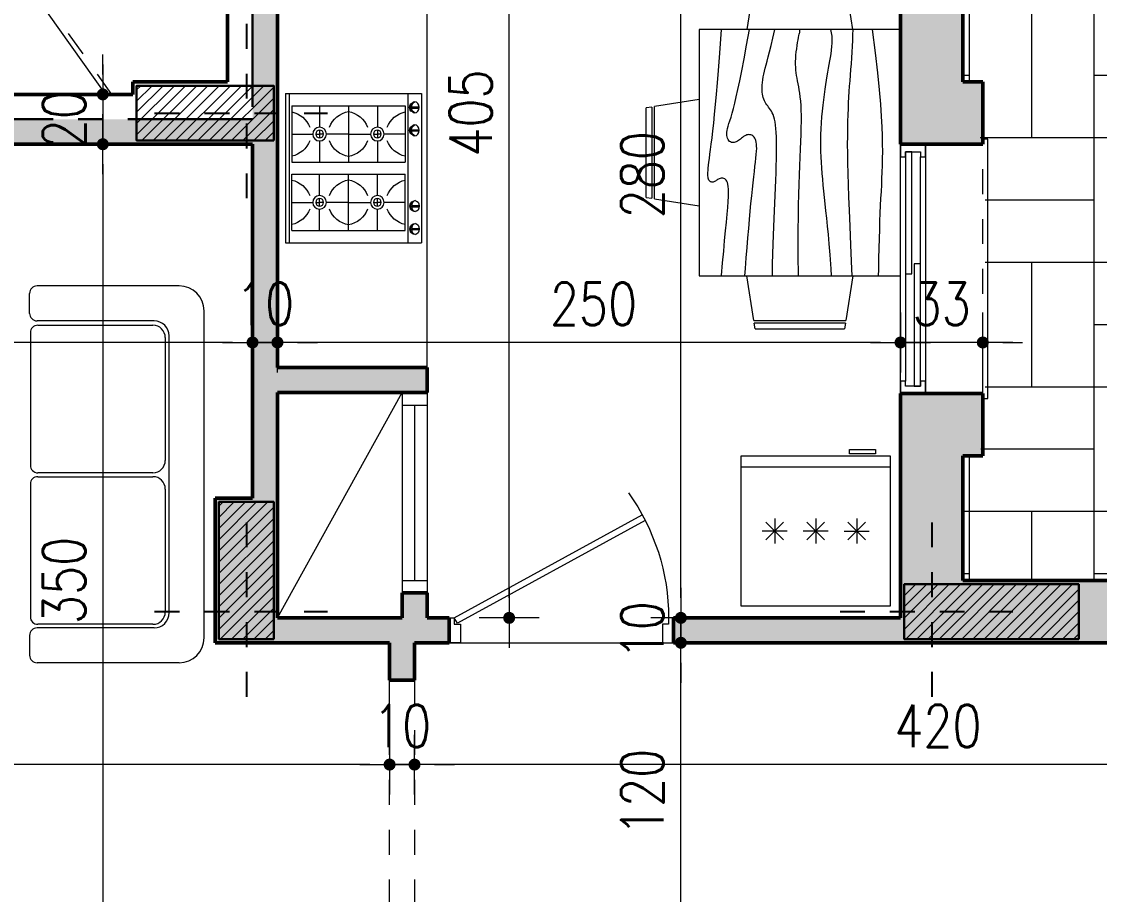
# Model space of a CAD drawing. Header units: millimetres. Extents: x 906 to 2482, y -1210 to -637.
# Drawn here: x 2042.197 to 2046.522, y -1200.536 to -1197.035 of the extents above; entities that cross this region are included whole.
import ezdxf

# ---------------------------------------------------------------- set-up
doc = ezdxf.new("R2010")
doc.units = ezdxf.units.MM
for name, pattern in [('AXES', [2, 1.25, -0.25, 0.25, -0.25]), ('CONTINOUS', [0]), ('DASHDOT2', [0.5, 0.25, -0.125, 0, -0.125]), ('HIDDEN', [0.375, 0.25, -0.125])]:
    doc.linetypes.add(name, pattern=pattern)
doc.layers.get('DEFPOINTS').update_dxf_attribs({"color": 255, "lineweight": 13})
for name, color, linetype, lineweight in [('A-signe', 7, 'Continuous', 9), ('APPUITS', 7, 'Continuous', 18), ('AXE LIMITE', 7, 'AXES', 30), ('DIM.', 4, 'Continuous', 25), ('ESCALIER', 7, 'Continuous', 20), ('interrompu', 7, 'HIDDEN', 15), ('MENUISERIE', 7, 'Continuous', 13), ('MUR 0.5', 7, 'Continuous', 50), ('POTEAUX ARCH', 7, 'Continuous', 30), ('POTEAUX HACHURE', 7, 'Continuous', 15), ('SANITAIRE', 7, 'Continuous', 15)]:
    doc.layers.add(name, color=color, linetype=linetype, lineweight=lineweight)
doc.layers.add('AXE', color=7, linetype='AXES')
doc.layers.add('HATCH', color=7, linetype='Continuous', lineweight=5, true_color=0xbababa)
doc.layers.add('MEUBLE', color=7, linetype='Continuous', lineweight=15, true_color=0x6a4f34)
doc.layers.add('TEINTE 1', color=7, linetype='Continuous', true_color=0x210042)
doc.styles.add('atef', font='romans.shx', dxfattribs={"width": 0.8})
doc.dimstyles.new('COTEXT', dxfattribs={"dimscale": 0, "dimtxt": 0.17, "dimasz": 0.08, "dimexe": 0.015, "dimexo": 0.015, "dimgap": 0.07, "dimtad": 1, "dimdec": 0, "dimlfac": 100, "dimzin": 0, "dimdsep": 46, "dimtxsty": 'atef', "dimblk": 'SIG2', "dimcen": 0.15, "dimse1": 1, "dimse2": 1, "dimclrd": 256, "dimclre": 6, "dimclrt": 2, "dimadec": 0, "dimazin": 0, "dimtfac": 0.5, "dimtdec": 0, "dimtix": 1, "dimtmove": 2, "dimatfit": 1, "dimldrblk": 'SIG2', "dimfxl": 0.18, "dimtolj": 1, "dimtzin": 0, "dimlwd": 18, "dimarcsym": 0})
pattern_1 = [(45, (944.015862, -297.16166), (-0.0224506403, 0.0224506403), [])]
pattern_2 = [(45, (941.265862, -297.16166), (-0.0224506403, 0.0224506403), [])]
pattern_3 = [(45, (941.265858, -295.161655), (-0.0224506403, 0.0224506403), [])]

# ---------------------------------------------------------------- blocks, each defined once
blk = doc.blocks.new('PORTE 0.90')
at = {"layer": 'MENUISERIE'}
for points in [[(-0.7859, 0.3911), (-0.0325, -0.0217), (-0.02, 0), (-0.7742, 0.4132)], [(-0.9, 0), (-0.88, 0), (-0.88, -0.025), (-0.855, -0.025), (-0.855, -0.1), (-0.9, -0.1)], [(0, 0), (-0.02, 0), (-0.02, -0.025), (-0.045, -0.025), (-0.045, -0.1), (0, -0.1)]]:
    blk.add_lwpolyline(points, dxfattribs=at)
blk.add_arc((-0.02, 0), 0.86, 144.3645, 180, dxfattribs=at)
blk = doc.blocks.new('Frigo1')
for p, q in [((0, 0.6), (0, 0)), ((0.6, 0.6), (0, 0.6)), ((0.6, 0), (0.6, 0.6)), ((0.0007, 0.0439), (0.5982, 0.0439)), ((0, 0), (0.6, 0)), ((0.0601, -0.0276), (0.0601, -0.0096)), ((0.0601, -0.0096), (0.1642, -0.0096)), ((0.1642, -0.0276), (0.0601, -0.0276)), ((0.1642, -0.0096), (0.1642, -0.0276))]:
    blk.add_line(p, q)
at = {"color": 0}
for p, q in [((0.1349, 0.25), (0.1349, 0.35)), ((0.2995, 0.25), (0.2995, 0.35)), ((0.4641, 0.25), (0.4641, 0.35)), ((0.1702, 0.2646), (0.0995, 0.3354)), ((0.0995, 0.2646), (0.1702, 0.3354)), ((0.2641, 0.2646), (0.3348, 0.3354)), ((0.3348, 0.2646), (0.2641, 0.3354)), ((0.4287, 0.2646), (0.4994, 0.3354)), ((0.4994, 0.2646), (0.4287, 0.3354)), ((0.1849, 0.3), (0.0849, 0.3)), ((0.2495, 0.3), (0.3495, 0.3)), ((0.4141, 0.3), (0.5141, 0.3))]:
    blk.add_line(p, q, dxfattribs=at)
blk = doc.blocks.new('Sofa2P')
for p, q in [((0.6559, 0), (-0.6559, 0)), ((-0.7559, -0.1), (-0.7559, -0.6699)), ((0.7559, -0.1), (0.7559, -0.6699)), ((0.5559, -0.14), (-0.5559, -0.14)), ((-0.5484, -0.1553), (-0.0561, -0.1553)), ((0.0593, -0.1553), (0.5516, -0.1553)), ((-0.6159, -0.2), (-0.6159, -0.6699)), ((-0.5983, -0.6667), (-0.5983, -0.2053)), ((-0.0061, -0.2053), (-0.0061, -0.6667)), ((-0.0061, -0.2053), (-0.0061, -0.6667)), ((0.0093, -0.6667), (0.0093, -0.2053)), ((0.6016, -0.2053), (0.6016, -0.6667)), ((0.6159, -0.2), (0.6159, -0.6699)), ((-0.6459, -0.6999), (-0.7259, -0.6999)), ((-0.5684, -0.6967), (-0.0361, -0.6967)), ((0.0393, -0.6967), (0.5716, -0.6967)), ((0.6459, -0.6999), (0.7259, -0.6999))]:
    blk.add_line(p, q)
for centre, radius, start, end in [((-0.6559, -0.1), 0.1, 90, 180), ((0.6559, -0.1), 0.1, 0, 90), ((-0.5559, -0.2), 0.06, 90, 180), ((-0.5484, -0.2053), 0.05, 90, 180), ((-0.0561, -0.2053), 0.05, 0, 90), ((-0.0561, -0.2053), 0.05, 0, 90), ((0.0593, -0.2053), 0.05, 90, 180), ((0.5516, -0.2053), 0.05, 0, 90), ((0.5559, -0.2), 0.06, 0, 90), ((-0.7259, -0.6699), 0.03, 180, 270), ((-0.6459, -0.6699), 0.03, 270, 0), ((-0.5684, -0.6667), 0.03, 180, 270), ((-0.0361, -0.6667), 0.03, 270, 0), ((-0.0361, -0.6667), 0.03, 270, 0), ((0.0393, -0.6667), 0.03, 180, 270), ((0.5716, -0.6667), 0.03, 270, 0), ((0.6459, -0.6699), 0.03, 180, 270), ((0.7259, -0.6699), 0.03, 270, 0)]:
    blk.add_arc(centre, radius, start, end)
blk = doc.blocks.new('KITCHEN  AID 30')
for p, q in [((-150, 0), (150, 0)), ((-150, 0), (-150, -272.5)), ((150, 0), (150, -272.5)), ((-150, -7.5), (150, -7.5)), ((-125, -12.5), (-125, -240)), ((-125, -12.5), (-12, -12.5)), ((-68.5, -12.5), (-68.5, -54.5)), ((-12, -12.5), (-12, -240)), ((12, -12.5), (12, -240)), ((125, -12.5), (12, -12.5)), ((68.5, -12.5), (68.5, -54.5)), ((125, -12.5), (125, -240)), ((-68.5, -60.4), (-68.5, -68.3)), ((68.5, -60.4), (68.5, -68.3)), ((-125, -68.3), (-82.2, -68.3)), ((-76.3, -68.3), (-60.7, -68.3)), ((-68.5, -76.1), (-68.5, -68.3)), ((-68.5, -126.5), (-68.5, -82)), ((-54.8, -68.3), (-12, -68.3)), ((54.8, -68.3), (12, -68.3)), ((76.3, -68.3), (60.7, -68.3)), ((68.5, -76.1), (68.5, -68.3)), ((68.5, -126.5), (68.5, -82)), ((125, -68.3), (82.2, -68.3)), ((-125, -126.2), (-12, -126.2)), ((-68.5, -126), (-68.5, -170.5)), ((125, -126.2), (12, -126.2)), ((68.5, -126), (68.5, -170.5)), ((-125, -184.2), (-82.2, -184.2)), ((-76.3, -184.2), (-60.7, -184.2)), ((-68.5, -176.4), (-68.5, -184.2)), ((-68.5, -192.1), (-68.5, -184.2)), ((-54.8, -184.2), (-12, -184.2)), ((54.8, -184.2), (12, -184.2)), ((76.3, -184.2), (60.7, -184.2)), ((68.5, -176.4), (68.5, -184.2)), ((68.5, -192.1), (68.5, -184.2)), ((125, -184.2), (82.2, -184.2)), ((-68.5, -240), (-68.5, -198)), ((68.5, -240), (68.5, -198)), ((-150, -245), (150, -245)), ((-125, -240), (-12, -240)), ((-123.2, -252.5), (-123.2, -268.1)), ((-120.7, -255.2), (-123.2, -255.2)), ((-120.7, -252.5), (-120.7, -268.1)), ((-77.2, -252.5), (-77.2, -268.1)), ((-74.7, -255.2), (-77.2, -255.2)), ((-74.7, -252.5), (-74.7, -268.1)), ((125, -240), (12, -240)), ((74.7, -252.7), (74.7, -268.2)), ((74.7, -255.4), (77.2, -255.4)), ((77.2, -252.7), (77.2, -268.2)), ((120.7, -252.7), (120.7, -268.2)), ((120.7, -255.4), (123.2, -255.4)), ((123.2, -252.7), (123.2, -268.2)), ((-150, -272.5), (150, -272.5))]:
    blk.add_line(p, q)
for centre, radius in [((-68.5, -68.3), 13.7), ((-68.5, -68.3), 7.82), ((68.5, -68.3), 13.7), ((68.5, -68.3), 7.82), ((-68.5, -184.2), 13.7), ((68.5, -184.2), 13.7), ((-68.5, -184.2), 7.82), ((68.5, -184.2), 7.82)]:
    blk.add_circle(centre, radius)
for centre, start, end in [((-63.7, -1.3), 192.7674, 248.8188), ((-73.3, -1.3), 291.1812, 347.2326), ((73.3, -1.3), 192.7674, 248.8188), ((63.7, -1.3), 291.1812, 347.2326), ((-63.7, -135.2), 111.1812, 170.1161), ((-73.3, -135.2), 9.8839, 68.8188), ((73.3, -135.2), 111.1812, 170.1161), ((63.7, -135.2), 9.8839, 68.8188), ((-63.7, -117.3), 189.8839, 248.8188), ((-73.3, -117.3), 291.1812, 350.1161), ((73.3, -117.3), 189.8839, 248.8188), ((63.7, -117.3), 291.1812, 350.1161), ((-63.7, -251.2), 111.1812, 167.2326), ((-73.3, -251.2), 12.7674, 68.8188), ((73.3, -251.2), 111.1812, 167.2326), ((63.7, -251.2), 12.7674, 68.8188)]:
    blk.add_arc(centre, 50.7, start, end)
for centre in [(-122, -259.4), (-76, -259.4)]:
    blk.add_ellipse(centre, major_axis=(-11.1, 0), ratio=0.7838)
for centre, major_axis, ratio, start_param, end_param in [((-122, -261.2), (-11.1, 0), 0.7838, 3.244352, 6.180426), ((-122, -254.5), (-8.35, 0), 0.700025, 3.302477, 6.122301), ((-76, -261.2), (-11.1, 0), 0.7838, 3.244352, 6.180426), ((-76, -254.5), (-8.35, 0), 0.700025, 3.302477, 6.122301)]:
    blk.add_ellipse(centre, major_axis=major_axis, ratio=ratio, start_param=start_param, end_param=end_param)
at = {"extrusion": (0, 0, -1)}
for centre in [(76, -259.6), (122, -259.6)]:
    blk.add_ellipse(centre, major_axis=(11.1, 0), ratio=0.7838, dxfattribs=at)
for centre, major_axis, ratio, start_param, end_param in [((76, -261.4), (11.1, 0), 0.7838, 3.244352, 6.180426), ((76, -254.7), (8.35, 0), 0.700025, 3.302477, 6.122301), ((122, -261.4), (11.1, 0), 0.7838, 3.244352, 6.180426), ((122, -254.7), (8.35, 0), 0.700025, 3.302477, 6.122301)]:
    blk.add_ellipse(centre, major_axis=major_axis, ratio=ratio, start_param=start_param, end_param=end_param, dxfattribs=at)
blk = doc.blocks.new('SIG2')
at = {"layer": 'A-signe'}
for p, q in [((0, 1.5), (0, 0.5)), ((-1.5, 0), (-0.5, 0)), ((-0.5, 0), (0.5, 0)), ((0, 0.5), (0, -0.5)), ((0.5, 0), (1.5, 0)), ((0, -0.5), (0, -1.5))]:
    blk.add_line(p, q, dxfattribs=at)
at = {"layer": 'A-signe', "const_width": 0.3}
blk.add_lwpolyline([(-0.15, 0, 1), (0.15, 0, 1)], format="xyb", close=True, dxfattribs=at)
blk = doc.blocks.new('*D1888')
at = {"layer": 'DEFPOINTS', "color": 0, "transparency": 16777216}
for p in [(2044.8422, -1199.527), (2045.0288, -1199.527), (2045.527, -1200.727)]:
    blk.add_point(p, dxfattribs=at)
at = {"layer": 'DIM.', "lineweight": 18, "transparency": 16777216}
blk.add_line((2044.8422, -1200.647), (2044.8422, -1199.607), dxfattribs=at)
at = {"layer": 'DIM.', "lineweight": 18, "transparency": 16777216, "xscale": 0.08, "yscale": 0.08, "zscale": 0.08}
for p, rotation in [((2044.8422, -1199.527), 90), ((2044.8422, -1200.727), 270)]:
    blk.add_blockref('SIG2', p, dxfattribs=dict(at, rotation=rotation))
at = {"layer": 'DIM.', "color": 2, "transparency": 16777216, "insert": (2044.6872, -1200.127), "char_height": 0.17, "attachment_point": 5, "rotation": 90, "style": 'atef'}
blk.add_mtext('\\A1;120', dxfattribs=at)
blk = doc.blocks.new('*D1889')
at = {"layer": 'DEFPOINTS', "color": 0, "transparency": 16777216}
for p in [(2044.8422, -1199.427), (2044.9978, -1199.427), (2045.0288, -1199.527)]:
    blk.add_point(p, dxfattribs=at)
at = {"layer": 'DIM.', "lineweight": 18, "transparency": 16777216}
for p, q in [((2044.8422, -1199.347), (2044.8422, -1199.267)), ((2044.8422, -1199.527), (2044.8422, -1199.427)), ((2044.8422, -1199.607), (2044.8422, -1199.687))]:
    blk.add_line(p, q, dxfattribs=at)
at = {"layer": 'DIM.', "lineweight": 18, "transparency": 16777216, "xscale": 0.08, "yscale": 0.08, "zscale": 0.08}
for p, rotation in [((2044.8422, -1199.427), 270), ((2044.8422, -1199.527), 90)]:
    blk.add_blockref('SIG2', p, dxfattribs=dict(at, rotation=rotation))
at = {"layer": 'DIM.', "color": 2, "transparency": 16777216, "insert": (2044.6872, -1199.477), "char_height": 0.17, "attachment_point": 5, "rotation": 90, "style": 'atef'}
blk.add_mtext('\\A1;10', dxfattribs=at)
blk = doc.blocks.new('*D1890')
at = {"layer": 'DEFPOINTS', "color": 0, "transparency": 16777216}
for p in [(2044.8422, -1196.627), (2044.8422, -1196.627), (2044.9978, -1199.427)]:
    blk.add_point(p, dxfattribs=at)
at = {"layer": 'DIM.', "lineweight": 18, "transparency": 16777216}
blk.add_line((2044.8422, -1199.347), (2044.8422, -1196.707), dxfattribs=at)
at = {"layer": 'DIM.', "lineweight": 18, "transparency": 16777216, "xscale": 0.08, "yscale": 0.08, "zscale": 0.08}
for p, rotation in [((2044.8422, -1196.627), 90), ((2044.8422, -1199.427), 270)]:
    blk.add_blockref('SIG2', p, dxfattribs=dict(at, rotation=rotation))
at = {"layer": 'DIM.', "color": 2, "transparency": 16777216, "insert": (2044.6872, -1197.6491), "char_height": 0.17, "attachment_point": 5, "rotation": 90, "style": 'atef'}
blk.add_mtext('\\A1;280', dxfattribs=at)
blk = doc.blocks.new('*D1891')
at = {"layer": 'DEFPOINTS', "color": 0, "transparency": 16777216}
for p in [(2045.7236, -1198.3223), (2045.7236, -1198.3223), (2046.0536, -1198.3223)]:
    blk.add_point(p, dxfattribs=at)
at = {"layer": 'DIM.', "lineweight": 18, "transparency": 16777216}
for p, q in [((2045.6436, -1198.3223), (2045.5636, -1198.3223)), ((2046.0536, -1198.3223), (2045.7236, -1198.3223)), ((2046.1336, -1198.3223), (2046.2136, -1198.3223))]:
    blk.add_line(p, q, dxfattribs=at)
at = {"layer": 'DIM.', "lineweight": 18, "transparency": 16777216, "xscale": 0.08, "yscale": 0.08, "zscale": 0.08}
blk.add_blockref('SIG2', (2045.7236, -1198.3223), dxfattribs=at)
at = {"layer": 'DIM.', "lineweight": 18, "transparency": 16777216, "xscale": 0.08, "yscale": 0.08, "zscale": 0.08, "rotation": 180}
blk.add_blockref('SIG2', (2046.0536, -1198.3223), dxfattribs=at)
at = {"layer": 'DIM.', "color": 2, "transparency": 16777216, "insert": (2045.8886, -1198.1673), "char_height": 0.17, "attachment_point": 5, "style": 'atef'}
blk.add_mtext('\\A1;33', dxfattribs=at)
blk = doc.blocks.new('*D1892')
at = {"layer": 'DEFPOINTS', "color": 0, "transparency": 16777216}
for p in [(2043.2236, -1198.3223), (2045.7236, -1198.3223), (2043.2236, -1198.4232)]:
    blk.add_point(p, dxfattribs=at)
at = {"layer": 'DIM.', "lineweight": 18, "transparency": 16777216}
blk.add_line((2045.6436, -1198.3223), (2043.3036, -1198.3223), dxfattribs=at)
at = {"layer": 'DIM.', "lineweight": 18, "transparency": 16777216, "xscale": 0.08, "yscale": 0.08, "zscale": 0.08, "rotation": 180}
blk.add_blockref('SIG2', (2043.2236, -1198.3223), dxfattribs=at)
at = {"layer": 'DIM.', "lineweight": 18, "transparency": 16777216, "xscale": 0.08, "yscale": 0.08, "zscale": 0.08}
blk.add_blockref('SIG2', (2045.7236, -1198.3223), dxfattribs=at)
at = {"layer": 'DIM.', "color": 2, "transparency": 16777216, "insert": (2044.4915, -1198.1673), "char_height": 0.17, "attachment_point": 5, "style": 'atef'}
blk.add_mtext('\\A1;250', dxfattribs=at)
blk = doc.blocks.new('*D1893')
at = {"layer": 'DEFPOINTS', "color": 0, "transparency": 16777216}
for p in [(2043.1236, -1197.8336), (2043.1236, -1198.3223), (2043.2236, -1198.4232)]:
    blk.add_point(p, dxfattribs=at)
at = {"layer": 'DIM.', "lineweight": 18, "transparency": 16777216}
for p, q in [((2043.0436, -1198.3223), (2042.9636, -1198.3223)), ((2043.2236, -1198.3223), (2043.1236, -1198.3223)), ((2043.3036, -1198.3223), (2043.3836, -1198.3223))]:
    blk.add_line(p, q, dxfattribs=at)
at = {"layer": 'DIM.', "lineweight": 18, "transparency": 16777216, "xscale": 0.08, "yscale": 0.08, "zscale": 0.08}
blk.add_blockref('SIG2', (2043.1236, -1198.3223), dxfattribs=at)
at = {"layer": 'DIM.', "lineweight": 18, "transparency": 16777216, "xscale": 0.08, "yscale": 0.08, "zscale": 0.08, "rotation": 180}
blk.add_blockref('SIG2', (2043.2236, -1198.3223), dxfattribs=at)
at = {"layer": 'DIM.', "color": 2, "transparency": 16777216, "insert": (2043.1736, -1198.1673), "char_height": 0.17, "attachment_point": 5, "style": 'atef'}
blk.add_mtext('\\A1;10', dxfattribs=at)
blk = doc.blocks.new('*D1894')
at = {"layer": 'DEFPOINTS', "color": 0, "transparency": 16777216}
for p in [(2043.1236, -1197.8336), (2038.6736, -1198.3223), (2038.6736, -1198.8762)]:
    blk.add_point(p, dxfattribs=at)
at = {"layer": 'DIM.', "lineweight": 18, "transparency": 16777216}
blk.add_line((2043.0436, -1198.3223), (2038.7536, -1198.3223), dxfattribs=at)
at = {"layer": 'DIM.', "lineweight": 18, "transparency": 16777216, "xscale": 0.08, "yscale": 0.08, "zscale": 0.08, "rotation": 180}
blk.add_blockref('SIG2', (2038.6736, -1198.3223), dxfattribs=at)
at = {"layer": 'DIM.', "lineweight": 18, "transparency": 16777216, "xscale": 0.08, "yscale": 0.08, "zscale": 0.08}
blk.add_blockref('SIG2', (2043.1236, -1198.3223), dxfattribs=at)
at = {"layer": 'DIM.', "color": 2, "transparency": 16777216, "insert": (2040.8986, -1198.1673), "char_height": 0.17, "attachment_point": 5, "style": 'atef'}
blk.add_mtext('\\A1;445', dxfattribs=at)
blk = doc.blocks.new('*D1895')
at = {"layer": 'DEFPOINTS', "color": 0, "transparency": 16777216}
for p in [(2042.5955, -1197.327), (2042.5228, -1197.527), (2042.5955, -1197.527)]:
    blk.add_point(p, dxfattribs=at)
at = {"layer": 'DIM.', "lineweight": 18, "transparency": 16777216}
for p, q in [((2042.5228, -1197.247), (2042.5228, -1197.167)), ((2042.5228, -1197.327), (2042.5228, -1197.527)), ((2042.5228, -1197.607), (2042.5228, -1197.687))]:
    blk.add_line(p, q, dxfattribs=at)
at = {"layer": 'DIM.', "lineweight": 18, "transparency": 16777216, "xscale": 0.08, "yscale": 0.08, "zscale": 0.08}
for p, rotation in [((2042.5228, -1197.327), 270), ((2042.5228, -1197.527), 90)]:
    blk.add_blockref('SIG2', p, dxfattribs=dict(at, rotation=rotation))
at = {"layer": 'DIM.', "color": 2, "transparency": 16777216, "insert": (2042.3678, -1197.427), "char_height": 0.17, "attachment_point": 5, "rotation": 90, "style": 'atef'}
blk.add_mtext('\\A1;20', dxfattribs=at)
blk = doc.blocks.new('*D1896')
at = {"layer": 'DEFPOINTS', "color": 0, "transparency": 16777216}
for p in [(2042.5955, -1197.527), (2042.5228, -1201.027), (2043.3001, -1201.027)]:
    blk.add_point(p, dxfattribs=at)
at = {"layer": 'DIM.', "lineweight": 18, "transparency": 16777216}
blk.add_line((2042.5228, -1197.607), (2042.5228, -1200.947), dxfattribs=at)
at = {"layer": 'DIM.', "lineweight": 18, "transparency": 16777216, "xscale": 0.08, "yscale": 0.08, "zscale": 0.08}
for p, rotation in [((2042.5228, -1197.527), 90), ((2042.5228, -1201.027), 270)]:
    blk.add_blockref('SIG2', p, dxfattribs=dict(at, rotation=rotation))
at = {"layer": 'DIM.', "color": 2, "transparency": 16777216, "insert": (2042.3678, -1199.277), "char_height": 0.17, "attachment_point": 5, "rotation": 90, "style": 'atef'}
blk.add_mtext('\\A1;350', dxfattribs=at)
blk = doc.blocks.new('*D1907')
at = {"layer": 'DEFPOINTS', "color": 0, "transparency": 16777216}
for p in [(2043.8238, -1195.377), (2044.1533, -1195.377), (2043.8238, -1199.427)]:
    blk.add_point(p, dxfattribs=at)
at = {"layer": 'DIM.', "lineweight": 18, "transparency": 16777216}
blk.add_line((2044.1533, -1199.347), (2044.1533, -1195.457), dxfattribs=at)
at = {"layer": 'DIM.', "lineweight": 18, "transparency": 16777216, "xscale": 0.08, "yscale": 0.08, "zscale": 0.08}
for p, rotation in [((2044.1533, -1195.377), 90), ((2044.1533, -1199.427), 270)]:
    blk.add_blockref('SIG2', p, dxfattribs=dict(at, rotation=rotation))
at = {"layer": 'DIM.', "color": 2, "transparency": 16777216, "insert": (2043.9983, -1197.402), "char_height": 0.17, "attachment_point": 5, "rotation": 90, "style": 'atef'}
blk.add_mtext('\\A1;405', dxfattribs=at)
blk = doc.blocks.new('*D1918')
at = {"layer": 'DEFPOINTS', "color": 0, "transparency": 16777216}
for p in [(2043.7736, -1199.527), (2047.9736, -1199.527), (2043.7736, -1200.0156)]:
    blk.add_point(p, dxfattribs=at)
at = {"layer": 'DIM.', "lineweight": 18, "transparency": 16777216}
blk.add_line((2047.8936, -1200.0156), (2043.8536, -1200.0156), dxfattribs=at)
at = {"layer": 'DIM.', "lineweight": 18, "transparency": 16777216, "xscale": 0.08, "yscale": 0.08, "zscale": 0.08, "rotation": 180}
blk.add_blockref('SIG2', (2043.7736, -1200.0156), dxfattribs=at)
at = {"layer": 'DIM.', "lineweight": 18, "transparency": 16777216, "xscale": 0.08, "yscale": 0.08, "zscale": 0.08}
blk.add_blockref('SIG2', (2047.9736, -1200.0156), dxfattribs=at)
at = {"layer": 'DIM.', "color": 2, "transparency": 16777216, "insert": (2045.8736, -1199.8606), "char_height": 0.17, "attachment_point": 5, "style": 'atef'}
blk.add_mtext('\\A1;420', dxfattribs=at)
blk = doc.blocks.new('*D1919')
at = {"layer": 'DEFPOINTS', "color": 0, "transparency": 16777216}
for p in [(2043.6736, -1199.527), (2043.7736, -1199.527), (2043.6736, -1200.0156)]:
    blk.add_point(p, dxfattribs=at)
at = {"layer": 'DIM.', "lineweight": 18, "transparency": 16777216}
for p, q in [((2043.5936, -1200.0156), (2043.5136, -1200.0156)), ((2043.7736, -1200.0156), (2043.6736, -1200.0156)), ((2043.8536, -1200.0156), (2043.9336, -1200.0156))]:
    blk.add_line(p, q, dxfattribs=at)
at = {"layer": 'DIM.', "lineweight": 18, "transparency": 16777216, "xscale": 0.08, "yscale": 0.08, "zscale": 0.08}
blk.add_blockref('SIG2', (2043.6736, -1200.0156), dxfattribs=at)
at = {"layer": 'DIM.', "lineweight": 18, "transparency": 16777216, "xscale": 0.08, "yscale": 0.08, "zscale": 0.08, "rotation": 180}
blk.add_blockref('SIG2', (2043.7736, -1200.0156), dxfattribs=at)
at = {"layer": 'DIM.', "color": 2, "transparency": 16777216, "insert": (2043.7236, -1199.8606), "char_height": 0.17, "attachment_point": 5, "style": 'atef'}
blk.add_mtext('\\A1;10', dxfattribs=at)
blk = doc.blocks.new('*D1920')
at = {"layer": 'DEFPOINTS', "color": 0, "transparency": 16777216}
for p in [(2038.6736, -1199.3902), (2043.6736, -1199.527), (2038.6736, -1200.0156)]:
    blk.add_point(p, dxfattribs=at)
at = {"layer": 'DIM.', "lineweight": 18, "transparency": 16777216}
blk.add_line((2043.5936, -1200.0156), (2038.7536, -1200.0156), dxfattribs=at)
at = {"layer": 'DIM.', "lineweight": 18, "transparency": 16777216, "xscale": 0.08, "yscale": 0.08, "zscale": 0.08, "rotation": 180}
blk.add_blockref('SIG2', (2038.6736, -1200.0156), dxfattribs=at)
at = {"layer": 'DIM.', "lineweight": 18, "transparency": 16777216, "xscale": 0.08, "yscale": 0.08, "zscale": 0.08}
blk.add_blockref('SIG2', (2043.6736, -1200.0156), dxfattribs=at)
at = {"layer": 'DIM.', "color": 2, "transparency": 16777216, "insert": (2041.1736, -1199.8606), "char_height": 0.17, "attachment_point": 5, "style": 'atef'}
blk.add_mtext('\\A1;500', dxfattribs=at)

msp = doc.modelspace()

# ---------------------------------------------------------------- hatches: boundary and pattern name
at = {"layer": 'HATCH'}
h = msp.add_hatch(dxfattribs=at)
h.set_pattern_fill('164', pattern_type=2)
h.set_pattern_definition([(0, (0, 0), (0.5, 0.5), []), (0, (0, 0.25), (0.5, 0.5), [0.5, -0.5]), (90, (0, 0), (-0.5, 0.5), []), (90, (0.25, 0.5), (-0.5, 0.5), [0.5, -0.5])])
edge = h.paths.add_edge_path()
edge.add_line((2049.8736, -1195.377), (2045.9736, -1195.377))
edge.add_line((2045.9736, -1195.377), (2045.9736, -1195.4071))
edge.add_line((2045.9736, -1195.4071), (2045.9936, -1195.4071))
edge.add_line((2045.9936, -1195.4071), (2045.9936, -1196.397))
edge.add_line((2045.9936, -1196.397), (2045.9852, -1196.7679))
edge.add_ellipse((2045.9736, -1196.8512), major_axis=(0, 0.1), ratio=0.218235, start_angle=180.0436, end_angle=353.598, ccw=False)
edge.add_line((2045.9736, -1196.964), (2045.9736, -1197.277))
edge.add_line((2045.9736, -1197.277), (2046.0436, -1197.277))
edge.add_line((2046.0436, -1197.277), (2046.0436, -1197.507))
edge.add_line((2046.0436, -1197.507), (2046.0636, -1197.507))
edge.add_line((2046.0636, -1197.507), (2046.0636, -1198.547))
edge.add_line((2046.0636, -1198.547), (2046.0436, -1198.7771))
edge.add_line((2046.0436, -1198.7771), (2045.9736, -1198.7771))
edge.add_line((2045.9736, -1198.7771), (2045.9736, -1199.277))
edge.add_line((2045.9736, -1199.277), (2049.0458, -1199.277))
edge.add_line((2049.0458, -1199.277), (2049.0458, -1199.2541))
edge.add_line((2049.0458, -1199.2541), (2049.6036, -1199.2541))
edge.add_line((2049.6036, -1199.2541), (2049.6036, -1199.277))
edge.add_line((2049.6036, -1199.277), (2049.8536, -1199.277))
edge.add_line((2049.8536, -1199.277), (2049.8536, -1199.044))
edge.add_line((2049.8536, -1199.044), (2049.8736, -1195.377))
at = {"layer": 'POTEAUX HACHURE'}
h = msp.add_hatch(dxfattribs=at)
h.set_pattern_fill('ANSI31', color=256, scale=0.01)
h.set_pattern_definition(pattern_3)
h.paths.add_polyline_path([(2043.2086, -1197.512), (2042.6585, -1197.512), (2042.6585, -1197.2921), (2043.2086, -1197.2921)])
h = msp.add_hatch(dxfattribs=at)
h.set_pattern_fill('ANSI31', color=256, scale=0.01)
h.set_pattern_definition(pattern_3)
h.paths.add_polyline_path([(2043.2086, -1197.512), (2042.6585, -1197.512), (2042.6585, -1197.2921), (2043.2086, -1197.2921)])
h = msp.add_hatch(dxfattribs=at)
h.set_pattern_fill('ANSI31', color=256, scale=0.01)
h.set_pattern_definition(pattern_2)
h.paths.add_polyline_path([(2043.2086, -1199.512), (2042.9885, -1199.512), (2042.9885, -1198.9621), (2043.2086, -1198.9621)])
h = msp.add_hatch(dxfattribs=at)
h.set_pattern_fill('ANSI31', color=256, scale=0.01)
h.set_pattern_definition(pattern_2)
h.paths.add_polyline_path([(2043.2086, -1199.512), (2042.9885, -1199.512), (2042.9885, -1198.9621), (2043.2086, -1198.9621)])
h = msp.add_hatch(dxfattribs=at)
h.set_pattern_fill('ANSI31', color=256, scale=0.01)
h.set_pattern_definition(pattern_1)
h.paths.add_polyline_path([(2046.4386, -1199.512), (2045.7385, -1199.512), (2045.7385, -1199.2921), (2046.4386, -1199.2921)])
h = msp.add_hatch(dxfattribs=at)
h.set_pattern_fill('ANSI31', color=256, scale=0.01)
h.set_pattern_definition(pattern_1)
h.paths.add_polyline_path([(2046.4386, -1199.512), (2045.7385, -1199.512), (2045.7385, -1199.2921), (2046.4386, -1199.2921)])
at = {"layer": 'TEINTE 1', "linetype": 'CONTINOUS'}
h = msp.add_hatch(color=256, dxfattribs=at)
h.dxf.hatch_style = 1
h.paths.add_polyline_path([(2043.2236, -1198.5232), (2043.8238, -1198.5232), (2043.8238, -1198.4232), (2043.2236, -1198.4232), (2043.2236, -1195.377), (2044.7236, -1195.377), (2044.7236, -1195.477), (2044.9736, -1195.477), (2044.9736, -1195.377), (2045.5435, -1195.377), (2045.5435, -1195.427), (2045.9736, -1195.427), (2045.9736, -1195.277), (2043.1236, -1195.277), (2043.1236, -1197.427), (2039.6611, -1197.427), (2038.5736, -1198.2696), (2038.5736, -1199.6703), (2038.6736, -1199.6703), (2038.6736, -1198.727), (2038.7236, -1198.727), (2038.7236, -1198.2799), (2039.6953, -1197.527), (2043.1236, -1197.527), (2043.1236, -1198.947), (2042.9736, -1198.947), (2042.9736, -1199.527), (2043.6736, -1199.527), (2043.6736, -1199.677), (2043.7736, -1199.677), (2043.7736, -1199.527), (2043.9131, -1199.527), (2043.9131, -1199.427), (2043.8238, -1199.427), (2043.8238, -1199.327), (2043.7238, -1199.327), (2043.7238, -1199.427), (2043.2236, -1199.427)])
h = msp.add_hatch(color=256, dxfattribs=at)
h.dxf.hatch_style = 1
h.paths.add_polyline_path([(2045.9736, -1196.377), (2044.9736, -1196.377), (2044.9736, -1196.277), (2044.7236, -1196.277), (2044.7236, -1196.627), (2045.7236, -1196.627), (2045.7236, -1197.527), (2046.0536, -1197.527), (2046.0536, -1197.277), (2045.9736, -1197.277)])
h = msp.add_hatch(color=256, dxfattribs=at)
h.dxf.hatch_style = 1
h.paths.add_polyline_path([(2049.0736, -1199.277), (2045.9736, -1199.277), (2045.9736, -1198.7771), (2046.0536, -1198.7771), (2046.0536, -1198.5271), (2045.7236, -1198.5271), (2045.7236, -1199.427), (2044.8131, -1199.427), (2044.8131, -1199.527), (2047.9736, -1199.527), (2047.9736, -1199.8779), (2048.0736, -1199.8779), (2048.0736, -1199.527), (2049.0736, -1199.527)])

# ---------------------------------------------------------------- linework, layer by layer
at = {"layer": 'APPUITS'}
msp.add_lwpolyline([(2046.0536, -1198.547), (2046.0736, -1198.547), (2046.0736, -1197.507), (2046.0536, -1197.507)], dxfattribs=at)
at = {"layer": 'AXE', "linetype": 'DASHDOT2', "ltscale": 0.1}
for p, q in [((2043.0988, -1197.044), (2043.0988, -1197.747)), ((2043.0988, -1197.044), (2043.0988, -1197.747)), ((2042.7309, -1197.4021), (2043.4241, -1197.4021)), ((2042.7309, -1197.4021), (2043.4241, -1197.4021)), ((2043.0988, -1199.044), (2043.0988, -1199.747)), ((2043.0988, -1199.044), (2043.0988, -1199.747)), ((2045.8486, -1199.044), (2045.8486, -1199.747)), ((2045.8486, -1199.044), (2045.8486, -1199.747)), ((2042.7309, -1199.402), (2043.4241, -1199.402)), ((2042.7309, -1199.402), (2043.4241, -1199.402)), ((2045.4808, -1199.402), (2046.174, -1199.402)), ((2045.4808, -1199.402), (2046.174, -1199.402))]:
    msp.add_line(p, q, dxfattribs=at)
at = {"layer": 'AXE LIMITE', "ltscale": 0.4}
msp.add_lwpolyline([(2049.9736, -1195.277), (2043.1236, -1195.277), (2043.1236, -1197.427), (2039.6611, -1197.427), (2038.5736, -1198.2696), (2038.5736, -1201.7177), (2038.7487, -1201.7177), (2038.7487, -1202.997)], dxfattribs=at)
at = {"layer": 'ESCALIER'}
msp.add_line((2042.5351, -1197.327), (2042.236, -1196.9066), dxfattribs=at)
at = {"layer": 'interrompu', "ltscale": 0.2}
for p, q in [((2042.5597, -1197.327), (2042.2605, -1196.9066)), ((2046.0536, -1198.5271), (2046.0536, -1197.527)), ((2043.6736, -1200.577), (2043.6736, -1199.677)), ((2043.7736, -1199.677), (2043.7736, -1200.577))]:
    msp.add_line(p, q, dxfattribs=at)
at = {"layer": 'MENUISERIE'}
for p, q in [((2045.7236, -1198.527), (2045.7236, -1197.527)), ((2045.8236, -1197.527), (2045.8236, -1198.527)), ((2045.7436, -1197.577), (2045.7436, -1198.477)), ((2045.8036, -1198.477), (2045.8036, -1197.577)), ((2043.2236, -1199.427), (2043.7238, -1198.5232)), ((2043.2236, -1199.427), (2043.7238, -1198.5232)), ((2043.7238, -1198.5232), (2043.7238, -1199.327)), ((2043.7238, -1198.5232), (2043.7238, -1199.327)), ((2043.8238, -1198.5232), (2043.8238, -1199.327)), ((2043.8238, -1198.5232), (2043.8238, -1199.327)), ((2043.7238, -1198.5732), (2043.8238, -1198.5732)), ((2043.7238, -1198.5732), (2043.8238, -1198.5732)), ((2043.7738, -1198.5732), (2043.7738, -1199.277)), ((2043.7738, -1198.5732), (2043.7738, -1199.277)), ((2043.7238, -1199.277), (2043.8238, -1199.277)), ((2043.7238, -1199.277), (2043.8238, -1199.277)), ((2043.9131, -1199.527), (2044.8131, -1199.527)), ((2043.9131, -1199.527), (2044.8131, -1199.527))]:
    msp.add_line(p, q, dxfattribs=at)
at = {"layer": 'MENUISERIE', "extrusion": (0, 0, -1)}
for points in [[(-2045.8236, -1197.527), (-2045.7236, -1197.527), (-2045.7236, -1197.577), (-2045.7436, -1197.577), (-2045.7436, -1197.557), (-2045.8036, -1197.557), (-2045.8036, -1197.577), (-2045.8236, -1197.577), (-2045.8236, -1197.577)], [(-2045.7686, -1197.557), (-2045.7436, -1197.557), (-2045.7436, -1198.047), (-2045.7686, -1198.047), (-2045.7686, -1198.047)], [(-2045.8036, -1198.007), (-2045.7786, -1198.007), (-2045.7786, -1198.497), (-2045.8036, -1198.497), (-2045.8036, -1198.497)], [(-2045.8236, -1198.527), (-2045.8236, -1198.477), (-2045.8036, -1198.477), (-2045.8036, -1198.497), (-2045.7436, -1198.497), (-2045.7436, -1198.477), (-2045.7236, -1198.477), (-2045.7236, -1198.527), (-2045.7236, -1198.527)]]:
    msp.add_lwpolyline(points, close=True, dxfattribs=at)
at = {"layer": 'MEUBLE'}
for p, q in [((2045.1351, -1196.8877), (2045.107, -1197.0673)), ((2045.5327, -1197.0673), (2045.5046, -1196.8877)), ((2044.9159, -1197.0672), (2044.9159, -1198.0546)), ((2045.7238, -1197.0672), (2044.9159, -1197.0672)), ((2045.7238, -1198.0546), (2045.7238, -1197.0672)), ((2044.916, -1197.3481), (2044.7364, -1197.3761)), ((2044.7252, -1197.3779), (2044.7028, -1197.3814)), ((2044.7028, -1197.7404), (2044.7028, -1197.3814)), ((2044.7252, -1197.3778), (2044.7252, -1197.7439)), ((2044.7364, -1197.7456), (2044.7364, -1197.376)), ((2044.7028, -1197.7404), (2044.7252, -1197.7439)), ((2044.7364, -1197.7457), (2044.916, -1197.7738)), ((2044.9159, -1198.0546), (2045.7238, -1198.0546)), ((2045.1351, -1198.2342), (2045.107, -1198.0546)), ((2045.5327, -1198.0546), (2045.5046, -1198.2342)), ((2045.1352, -1198.2342), (2045.5047, -1198.2342)), ((2045.1403, -1198.2678), (2045.1368, -1198.2454)), ((2045.5029, -1198.2454), (2045.1369, -1198.2454)), ((2045.1403, -1198.2678), (2045.4994, -1198.2678)), ((2045.5029, -1198.2454), (2045.4994, -1198.2678))]:
    msp.add_line(p, q, dxfattribs=at)
for points in [[(2045.0056, -1198.0546), (2045.0057, -1198.0537), (2045.0099, -1198.0028), (2045.014, -1197.9559), (2045.0179, -1197.9131), (2045.0216, -1197.8743), (2045.0249, -1197.8393), (2045.0278, -1197.8082), (2045.0301, -1197.7809), (2045.0319, -1197.7573), (2045.0329, -1197.7373), (2045.0333, -1197.7207), (2045.0331, -1197.707), (2045.0323, -1197.696), (2045.031, -1197.6873), (2045.0292, -1197.6805), (2045.027, -1197.6753), (2045.0244, -1197.6712), (2045.0214, -1197.6682), (2045.0182, -1197.6659), (2045.0147, -1197.6644), (2045.0111, -1197.6635), (2045.0074, -1197.6633), (2045.0036, -1197.6636), (2044.9999, -1197.6644), (2044.9963, -1197.6656), (2044.9929, -1197.6672), (2044.9897, -1197.669), (2044.9865, -1197.6709), (2044.9835, -1197.6729), (2044.9805, -1197.6748), (2044.9777, -1197.6764), (2044.9748, -1197.6778), (2044.972, -1197.6787), (2044.9692, -1197.6792), (2044.9665, -1197.6791), (2044.9638, -1197.6785), (2044.9613, -1197.6773), (2044.9589, -1197.6757), (2044.9568, -1197.6735), (2044.9549, -1197.6707), (2044.9533, -1197.6675), (2044.9521, -1197.6637), (2044.9512, -1197.6593), (2044.9507, -1197.654), (2044.9505, -1197.6479), (2044.9507, -1197.6407), (2044.9512, -1197.6323), (2044.9521, -1197.6226), (2044.9533, -1197.6114), (2044.9549, -1197.5987), (2044.9568, -1197.584), (2044.959, -1197.5673), (2044.9615, -1197.5482), (2044.9643, -1197.5264), (2044.9673, -1197.5016), (2044.9705, -1197.4736), (2044.9739, -1197.4422), (2044.9775, -1197.407), (2044.9812, -1197.3682), (2044.9851, -1197.3259), (2044.9891, -1197.2803), (2044.9932, -1197.2315), (2044.9973, -1197.1796), (2045.0015, -1197.1248), (2045.0057, -1197.0672)], [(2045.0992, -1198.0546), (2045.1013, -1198.0258), (2045.1048, -1197.9826), (2045.1082, -1197.9417), (2045.1115, -1197.9026), (2045.1146, -1197.8652), (2045.1177, -1197.8296), (2045.1206, -1197.7959), (2045.1235, -1197.7642), (2045.1263, -1197.7345), (2045.1291, -1197.7068), (2045.1319, -1197.6812), (2045.1346, -1197.6576), (2045.1372, -1197.636), (2045.1396, -1197.6163), (2045.1418, -1197.5985), (2045.1436, -1197.5824), (2045.145, -1197.568), (2045.1459, -1197.5553), (2045.1464, -1197.5442), (2045.1463, -1197.5344), (2045.1458, -1197.5261), (2045.1448, -1197.5188), (2045.1433, -1197.5127), (2045.1415, -1197.5074), (2045.1392, -1197.503), (2045.1366, -1197.4992), (2045.1336, -1197.496), (2045.1303, -1197.4933), (2045.1268, -1197.4912), (2045.123, -1197.4896), (2045.1191, -1197.4887), (2045.115, -1197.4884), (2045.1109, -1197.4888), (2045.1067, -1197.4899), (2045.1025, -1197.4916), (2045.0983, -1197.4939), (2045.0941, -1197.4966), (2045.0898, -1197.4997), (2045.0856, -1197.5029), (2045.0814, -1197.5062), (2045.0772, -1197.5093), (2045.073, -1197.5123), (2045.0688, -1197.5149), (2045.0646, -1197.5171), (2045.0605, -1197.5188), (2045.0564, -1197.52), (2045.0524, -1197.5206), (2045.0486, -1197.5204), (2045.0448, -1197.5196), (2045.0412, -1197.5179), (2045.0378, -1197.5154), (2045.0347, -1197.512), (2045.0319, -1197.5079), (2045.0295, -1197.5032), (2045.0277, -1197.4978), (2045.0265, -1197.4919), (2045.026, -1197.4855), (2045.0263, -1197.4786), (2045.0274, -1197.4714), (2045.0293, -1197.4635), (2045.032, -1197.4546), (2045.0353, -1197.4444), (2045.0391, -1197.4326), (2045.0435, -1197.4188), (2045.0483, -1197.4028), (2045.0534, -1197.3842), (2045.0588, -1197.3626), (2045.0646, -1197.3374), (2045.0711, -1197.3078), (2045.0783, -1197.2731), (2045.0864, -1197.2324), (2045.0956, -1197.185), (2045.106, -1197.1302), (2045.1179, -1197.0672)], [(2045.2095, -1198.0546), (2045.2095, -1198.0527), (2045.2103, -1198.0077), (2045.2113, -1197.9662), (2045.2123, -1197.9277), (2045.2135, -1197.8917), (2045.2148, -1197.8577), (2045.2161, -1197.8253), (2045.2175, -1197.7938), (2045.2189, -1197.7629), (2045.2203, -1197.7321), (2045.2216, -1197.7015), (2045.2229, -1197.6715), (2045.224, -1197.6423), (2045.225, -1197.6141), (2045.2257, -1197.5872), (2045.2262, -1197.5619), (2045.2264, -1197.5385), (2045.2262, -1197.5171), (2045.2257, -1197.4977), (2045.2248, -1197.4801), (2045.2236, -1197.4644), (2045.222, -1197.4503), (2045.22, -1197.4378), (2045.2178, -1197.4267), (2045.2151, -1197.4169), (2045.2122, -1197.4084), (2045.2089, -1197.4009), (2045.2054, -1197.3943), (2045.2018, -1197.3884), (2045.1981, -1197.383), (2045.1944, -1197.378), (2045.1907, -1197.3732), (2045.1871, -1197.3683), (2045.1837, -1197.3633), (2045.1805, -1197.358), (2045.1776, -1197.3525), (2045.1749, -1197.3466), (2045.1727, -1197.3402), (2045.1708, -1197.3333), (2045.1693, -1197.3259), (2045.1684, -1197.3178), (2045.1679, -1197.3091), (2045.168, -1197.2997), (2045.1686, -1197.2897), (2045.1696, -1197.2792), (2045.171, -1197.2683), (2045.1729, -1197.2571), (2045.1751, -1197.2455), (2045.1777, -1197.2337), (2045.1807, -1197.2215), (2045.1842, -1197.2084), (2045.1881, -1197.1937), (2045.1927, -1197.1764), (2045.198, -1197.1559), (2045.204, -1197.1314), (2045.211, -1197.1021), (2045.2189, -1197.0672)], [(2045.3141, -1198.0546), (2045.3139, -1198.0452), (2045.3133, -1197.9817), (2045.3132, -1197.923), (2045.3134, -1197.8686), (2045.314, -1197.8183), (2045.3148, -1197.7715), (2045.3159, -1197.728), (2045.3171, -1197.6874), (2045.3185, -1197.6493), (2045.3199, -1197.6133), (2045.3212, -1197.5791), (2045.3226, -1197.5467), (2045.3238, -1197.5161), (2045.3248, -1197.4873), (2045.3255, -1197.4603), (2045.3259, -1197.4352), (2045.3259, -1197.412), (2045.3255, -1197.3907), (2045.3245, -1197.3713), (2045.3231, -1197.3537), (2045.3214, -1197.3375), (2045.3194, -1197.3227), (2045.3172, -1197.3091), (2045.3149, -1197.2963), (2045.3127, -1197.2844), (2045.3105, -1197.2729), (2045.3085, -1197.2619), (2045.3067, -1197.251), (2045.3052, -1197.2403), (2045.304, -1197.2295), (2045.3031, -1197.2185), (2045.3026, -1197.2072), (2045.3026, -1197.1955), (2045.303, -1197.1832), (2045.304, -1197.1703), (2045.3053, -1197.157), (2045.307, -1197.1438), (2045.3089, -1197.1309), (2045.3108, -1197.1188), (2045.3128, -1197.1078), (2045.3146, -1197.0983), (2045.3161, -1197.0906), (2045.3174, -1197.085), (2045.3183, -1197.081), (2045.3189, -1197.0784), (2045.3194, -1197.0765), (2045.3197, -1197.0749), (2045.3198, -1197.0731), (2045.3198, -1197.0707), (2045.3199, -1197.0672)], [(2045.4466, -1198.0546), (2045.4451, -1198.0271), (2045.4413, -1197.9701), (2045.4375, -1197.9259), (2045.4339, -1197.8891), (2045.4305, -1197.8555), (2045.4273, -1197.8241), (2045.4242, -1197.7946), (2045.4213, -1197.7667), (2045.4186, -1197.7403), (2045.416, -1197.7151), (2045.4137, -1197.6909), (2045.4115, -1197.6675), (2045.4095, -1197.6446), (2045.4077, -1197.6221), (2045.4062, -1197.5999), (2045.4049, -1197.5777), (2045.4041, -1197.5556), (2045.4036, -1197.5334), (2045.4036, -1197.5109), (2045.404, -1197.488), (2045.405, -1197.4646), (2045.4064, -1197.441), (2045.4082, -1197.4173), (2045.4103, -1197.3938), (2045.4127, -1197.3707), (2045.4153, -1197.3483), (2045.418, -1197.3269), (2045.4208, -1197.3066), (2045.4236, -1197.2876), (2045.4264, -1197.2699), (2045.4292, -1197.2532), (2045.4319, -1197.2373), (2045.4346, -1197.2221), (2045.4373, -1197.2073), (2045.4398, -1197.1929), (2045.4423, -1197.1785), (2045.4447, -1197.1641), (2045.4468, -1197.1497), (2045.4485, -1197.1353), (2045.4495, -1197.1211), (2045.4496, -1197.1071), (2045.4488, -1197.0934), (2045.4467, -1197.0801), (2045.4433, -1197.0672)], [(2045.529, -1198.0546), (2045.5281, -1198.0263), (2045.5246, -1197.9317), (2045.5214, -1197.8554), (2045.5186, -1197.7926), (2045.5162, -1197.7386), (2045.5144, -1197.6893), (2045.513, -1197.6439), (2045.5121, -1197.602), (2045.5115, -1197.5633), (2045.5113, -1197.5275), (2045.5115, -1197.4945), (2045.5119, -1197.464), (2045.5125, -1197.4356), (2045.5133, -1197.4092), (2045.5142, -1197.3843), (2045.5153, -1197.3608), (2045.5166, -1197.3382), (2045.5179, -1197.3161), (2045.5194, -1197.2944), (2045.521, -1197.2726), (2045.5228, -1197.2505), (2045.5245, -1197.2277), (2045.5263, -1197.2045), (2045.5281, -1197.181), (2045.5296, -1197.1575), (2045.531, -1197.1341), (2045.5321, -1197.1111), (2045.5328, -1197.0888), (2045.533, -1197.0672)], [(2045.6356, -1198.0546), (2045.6359, -1198.0294), (2045.6367, -1197.9855), (2045.6376, -1197.9444), (2045.6387, -1197.9058), (2045.6399, -1197.8696), (2045.6411, -1197.8355), (2045.6425, -1197.8033), (2045.6438, -1197.773), (2045.6452, -1197.7442), (2045.6466, -1197.7168), (2045.648, -1197.6903), (2045.6492, -1197.6643), (2045.6503, -1197.6384), (2045.6511, -1197.6121), (2045.6517, -1197.5849), (2045.6519, -1197.5565), (2045.6518, -1197.5263), (2045.6512, -1197.4937), (2045.6498, -1197.4574), (2045.6475, -1197.4155), (2045.644, -1197.3666), (2045.6388, -1197.3089), (2045.6319, -1197.2409), (2045.6229, -1197.1609), (2045.6116, -1197.0672)]]:
    msp.add_lwpolyline(points, dxfattribs=at)
at = {"layer": 'MUR 0.5'}
for p, q in [((2043.0236, -1194.5074), (2043.0236, -1197.277)), ((2043.2236, -1198.4232), (2043.2236, -1195.377)), ((2045.9736, -1197.277), (2045.9736, -1196.377)), ((2045.7236, -1197.527), (2045.7236, -1196.627)), ((2043.2236, -1198.4232), (2043.2236, -1196.9066)), ((2043.0236, -1197.277), (2042.6436, -1197.277)), ((2042.6436, -1197.327), (2042.6436, -1197.277)), ((2043.0236, -1197.277), (2042.6436, -1197.277)), ((2042.6436, -1197.327), (2042.6436, -1197.277)), ((2045.9736, -1197.277), (2046.0536, -1197.277)), ((2046.0536, -1197.277), (2046.0536, -1197.527)), ((2042.6436, -1197.327), (2040.925, -1197.327)), ((2043.1236, -1197.527), (2039.6953, -1197.527)), ((2043.1236, -1198.947), (2043.1236, -1197.527)), ((2043.1236, -1198.947), (2043.1236, -1197.527)), ((2046.0536, -1197.527), (2045.7236, -1197.527)), ((2043.2236, -1198.4232), (2043.8238, -1198.4232)), ((2043.2236, -1198.4232), (2043.8238, -1198.4232)), ((2043.8238, -1198.4232), (2043.8238, -1198.5232)), ((2043.8238, -1198.4232), (2043.8238, -1198.5232)), ((2043.2236, -1199.427), (2043.2236, -1198.5232)), ((2043.2236, -1198.5232), (2043.8238, -1198.5232)), ((2043.2236, -1199.427), (2043.2236, -1198.5232)), ((2043.2236, -1198.5232), (2043.8238, -1198.5232)), ((2045.7236, -1199.427), (2045.7236, -1198.5271)), ((2045.7236, -1198.5271), (2046.0536, -1198.5271)), ((2046.0536, -1198.5271), (2046.0536, -1198.7771)), ((2045.9736, -1199.277), (2045.9736, -1198.7771)), ((2046.0536, -1198.7771), (2045.9736, -1198.7771)), ((2042.9736, -1199.527), (2042.9736, -1198.947)), ((2043.1236, -1198.947), (2042.9736, -1198.947)), ((2042.9736, -1199.527), (2042.9736, -1198.947)), ((2043.1236, -1198.947), (2042.9736, -1198.947)), ((2045.7236, -1199.427), (2045.7236, -1198.9601)), ((2045.9736, -1199.277), (2045.9736, -1198.9601)), ((2049.0736, -1199.277), (2045.9736, -1199.277)), ((2043.7238, -1199.327), (2043.8238, -1199.327)), ((2043.7238, -1199.327), (2043.7238, -1199.427)), ((2043.7238, -1199.327), (2043.8238, -1199.327)), ((2043.7238, -1199.327), (2043.7238, -1199.427)), ((2043.8238, -1199.327), (2043.8238, -1199.427)), ((2043.8238, -1199.327), (2043.8238, -1199.427)), ((2043.7238, -1199.427), (2043.2236, -1199.427)), ((2043.7238, -1199.427), (2043.2236, -1199.427)), ((2043.9131, -1199.427), (2043.8238, -1199.427)), ((2043.9131, -1199.427), (2043.8238, -1199.427)), ((2043.9131, -1199.427), (2043.9131, -1199.527)), ((2043.9131, -1199.427), (2043.9131, -1199.527)), ((2045.7236, -1199.427), (2044.8131, -1199.427)), ((2044.8131, -1199.427), (2044.8131, -1199.527)), ((2045.7236, -1199.427), (2044.8131, -1199.427)), ((2044.8131, -1199.427), (2044.8131, -1199.527)), ((2043.6736, -1199.527), (2042.9736, -1199.527)), ((2043.6736, -1199.527), (2042.9736, -1199.527)), ((2043.6736, -1199.677), (2043.6736, -1199.527)), ((2043.6736, -1199.677), (2043.6736, -1199.527)), ((2043.7736, -1199.677), (2043.7736, -1199.527)), ((2043.9131, -1199.527), (2043.7736, -1199.527)), ((2043.7736, -1199.677), (2043.7736, -1199.527)), ((2043.9131, -1199.527), (2043.7736, -1199.527)), ((2047.9736, -1199.527), (2044.8131, -1199.527)), ((2043.7736, -1199.677), (2043.6736, -1199.677)), ((2043.7736, -1199.677), (2043.6736, -1199.677))]:
    msp.add_line(p, q, dxfattribs=at)
at = {"layer": 'POTEAUX ARCH'}
for points in [[(2043.2086, -1197.512), (2042.6585, -1197.512), (2042.6585, -1197.2921), (2043.2086, -1197.2921)], [(2043.2086, -1197.512), (2042.6585, -1197.512), (2042.6585, -1197.2921), (2043.2086, -1197.2921)], [(2043.2086, -1199.512), (2042.9885, -1199.512), (2042.9885, -1198.9621), (2043.2086, -1198.9621)], [(2043.2086, -1199.512), (2042.9885, -1199.512), (2042.9885, -1198.9621), (2043.2086, -1198.9621)], [(2046.4386, -1199.512), (2045.7385, -1199.512), (2045.7385, -1199.2921), (2046.4386, -1199.2921)], [(2046.4386, -1199.512), (2045.7385, -1199.512), (2045.7385, -1199.2921), (2046.4386, -1199.2921)]]:
    msp.add_lwpolyline(points, close=True, dxfattribs=at)
at = {"layer": 'SANITAIRE'}
msp.add_line((2043.8238, -1198.4232), (2043.8238, -1195.377), dxfattribs=at)

# ---------------------------------------------------------------- block references
at = {"layer": 'MENUISERIE', "xscale": -1}
msp.add_blockref('PORTE 0.90', (2043.9131, -1199.427), dxfattribs=at)
msp.add_blockref('PORTE 0.90', (2043.9131, -1199.427), dxfattribs=at)
at = {"layer": 'MEUBLE', "rotation": 270}
msp.add_blockref('Sofa2P', (2042.9289, -1198.8513), dxfattribs=at)
at = {"layer": 'SANITAIRE', "xscale": -0.002, "yscale": 0.002, "zscale": 0.002, "rotation": 90}
msp.add_blockref('KITCHEN  AID 30', (2043.2561, -1197.6232), dxfattribs=at)
at = {"layer": 'SANITAIRE', "rotation": 180}
msp.add_blockref('Frigo1', (2045.6827, -1198.7786), dxfattribs=at)

# ---------------------------------------------------------------- dimensions: what is measured, and where the dimension line sits
at = {"layer": 'DIM.'}
for base, p1, p2, picture, middle in [((2044.1533, -1195.377), (2043.8238, -1199.427), (2043.8238, -1195.377), '*D1907', (2043.9983, -1197.402)), ((2042.5228, -1197.527), (2042.5955, -1197.327), (2042.5955, -1197.527), '*D1895', (2042.3678, -1197.427)), ((2042.5228, -1201.027), (2042.5955, -1197.527), (2043.3001, -1201.027), '*D1896', (2042.3678, -1199.277)), ((2044.8422, -1199.427), (2045.0288, -1199.527), (2044.9978, -1199.427), '*D1889', (2044.6872, -1199.477)), ((2044.8422, -1199.527), (2045.527, -1200.727), (2045.0288, -1199.527), '*D1888', (2044.6872, -1200.127))]:
    dim = msp.add_linear_dim(base=base, p1=p1, p2=p2, angle=90, dimstyle='COTEXT', override={"dimscale": 1}, dxfattribs=at)
    dim.commit()
    dim.dimension.update_dxf_attribs({"geometry": picture, "text_midpoint": middle})
dim = msp.add_linear_dim(base=(2044.8422, -1196.627), p1=(2044.9978, -1199.427), p2=(2044.8422, -1196.627), angle=90, dimstyle='COTEXT', override={"dimscale": 1}, dxfattribs=at)
dim.commit()
dim.dimension.update_dxf_attribs({"geometry": '*D1890', "text_midpoint": (2044.6872, -1197.6491), "dimtype": 160})
for base, p1, p2, picture, middle in [((2038.6736, -1198.3223), (2043.1236, -1197.8336), (2038.6736, -1198.8762), '*D1894', (2040.8986, -1198.1673)), ((2043.1236, -1198.3223), (2043.2236, -1198.4232), (2043.1236, -1197.8336), '*D1893', (2043.1736, -1198.1673)), ((2045.7236, -1198.3223), (2046.0536, -1198.3223), (2045.7236, -1198.3223), '*D1891', (2045.8886, -1198.1673)), ((2038.6736, -1200.0156), (2043.6736, -1199.527), (2038.6736, -1199.3902), '*D1920', (2041.1736, -1199.8606)), ((2043.6736, -1200.0156), (2043.7736, -1199.527), (2043.6736, -1199.527), '*D1919', (2043.7236, -1199.8606)), ((2043.7736, -1200.0156), (2047.9736, -1199.527), (2043.7736, -1199.527), '*D1918', (2045.8736, -1199.8606))]:
    dim = msp.add_linear_dim(base=base, p1=p1, p2=p2, dimstyle='COTEXT', override={"dimscale": 1}, dxfattribs=at)
    dim.commit()
    dim.dimension.update_dxf_attribs({"geometry": picture, "text_midpoint": middle})
dim = msp.add_linear_dim(base=(2043.2236, -1198.3223), p1=(2045.7236, -1198.3223), p2=(2043.2236, -1198.4232), dimstyle='COTEXT', override={"dimscale": 1}, dxfattribs=at)
dim.commit()
dim.dimension.update_dxf_attribs({"geometry": '*D1892', "text_midpoint": (2044.4915, -1198.1673), "dimtype": 160})

doc.saveas('drawing.dxf')
